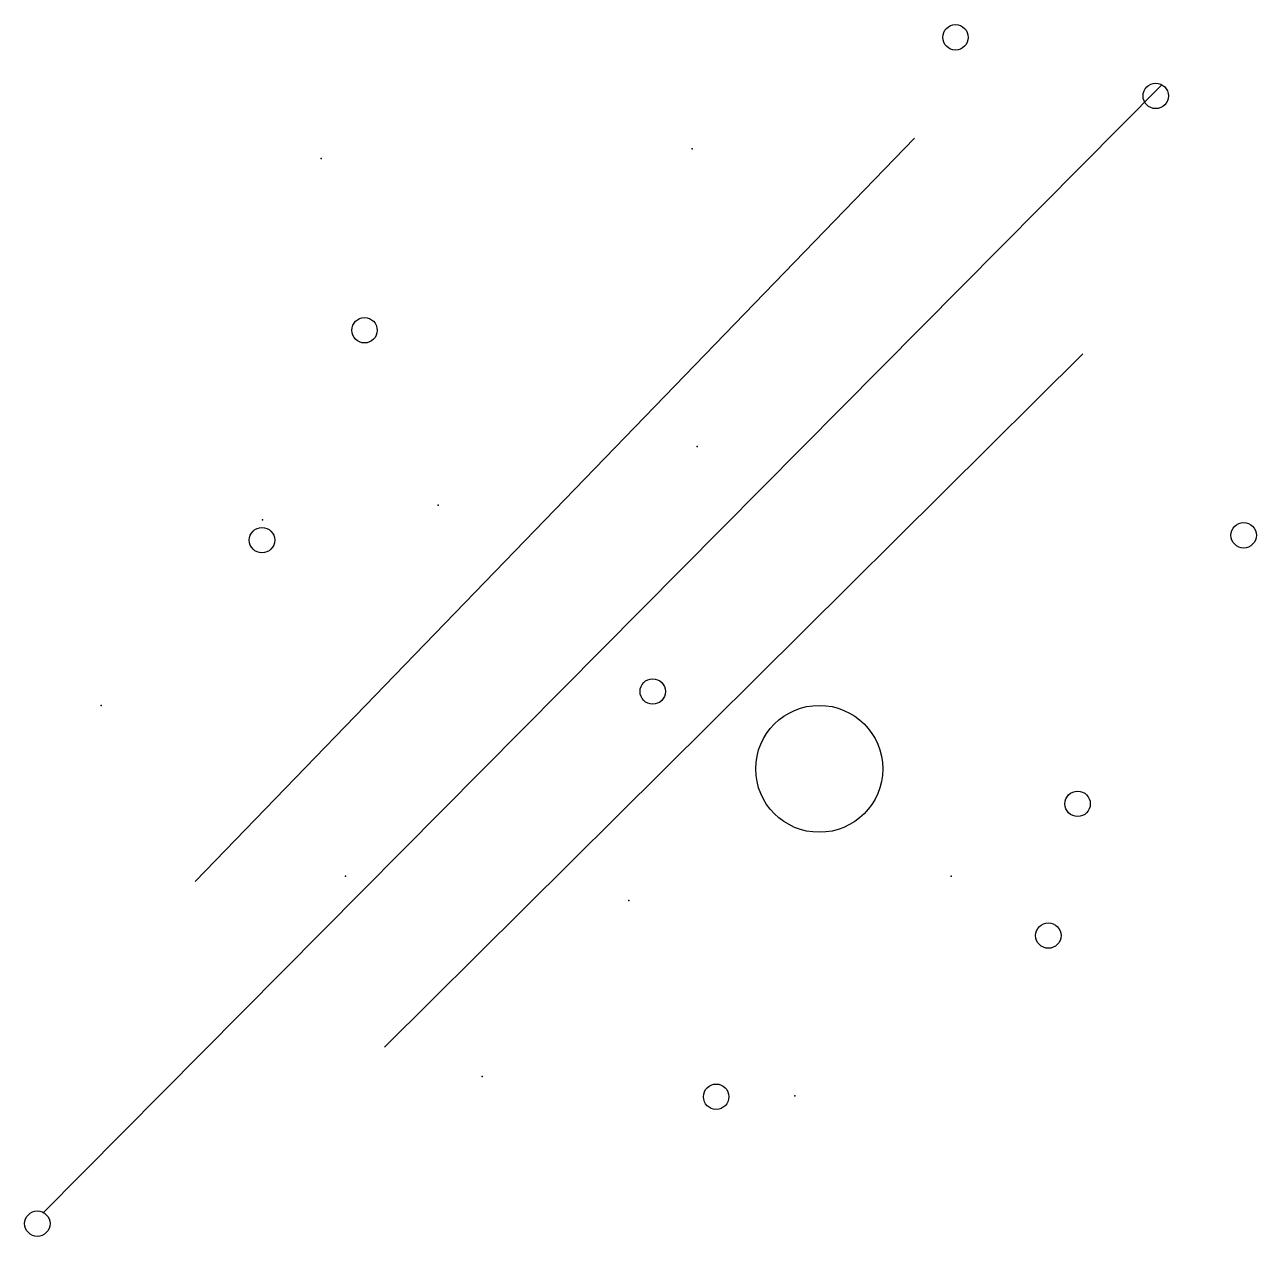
# Model space of a CAD drawing. Extents: x -3.42 to 3.73, y -3.4 to 3.63.
import ezdxf

# ---------------------------------------------------------------- set-up
doc = ezdxf.new("R2010")
doc.units = 0
doc.header["$LTSCALE"] = 1000
doc.header["$MEASUREMENT"] = 0
doc.layers.get('0').update_dxf_attribs({"linetype": 'CONTINUOUS'})

msp = doc.modelspace()

# ---------------------------------------------------------------- linework, layer by layer
at = {"color": 1}
for p, q in [((3.1727, 3.2778), (-3.3183, -3.2653)), ((1.7411, 2.9719), (-2.4327, -1.3411)), ((2.7192, 1.7199), (-1.3342, -2.3023))]:
    msp.add_line(p, q, dxfattribs=at)
for centre, radius in [((1.9793, 3.5565), 0.0737), ((3.1415, 3.2166), 0.0737), ((-1.4504, 1.857), 0.0737), ((3.6517, 0.6673), 0.0737), ((-2.0457, 0.639), 0.0737), ((0.2219, -0.2391), 0.0737), ((1.1885, -0.6877), 0.3683), ((2.688, -0.8906), 0.0737), ((2.5179, -1.6553), 0.0737), ((0.5904, -2.5901), 0.0737), ((-3.3496, -3.3265), 0.0737)]:
    msp.add_circle(centre, radius, dxfattribs=at)
for p in [(0.4516, 2.9096), (-1.7027, 2.8529), (0.4799, 1.1817), (-1.0224, 0.8418), (-2.0428, 0.7569), (-2.9782, -0.3195), (-1.5609, -1.3109), (1.9539, -1.3109), (0.0831, -1.4525), (-0.7673, -2.4722), (1.0468, -2.5855)]:
    msp.add_point(p, dxfattribs=at)

doc.saveas('drawing.dxf')
